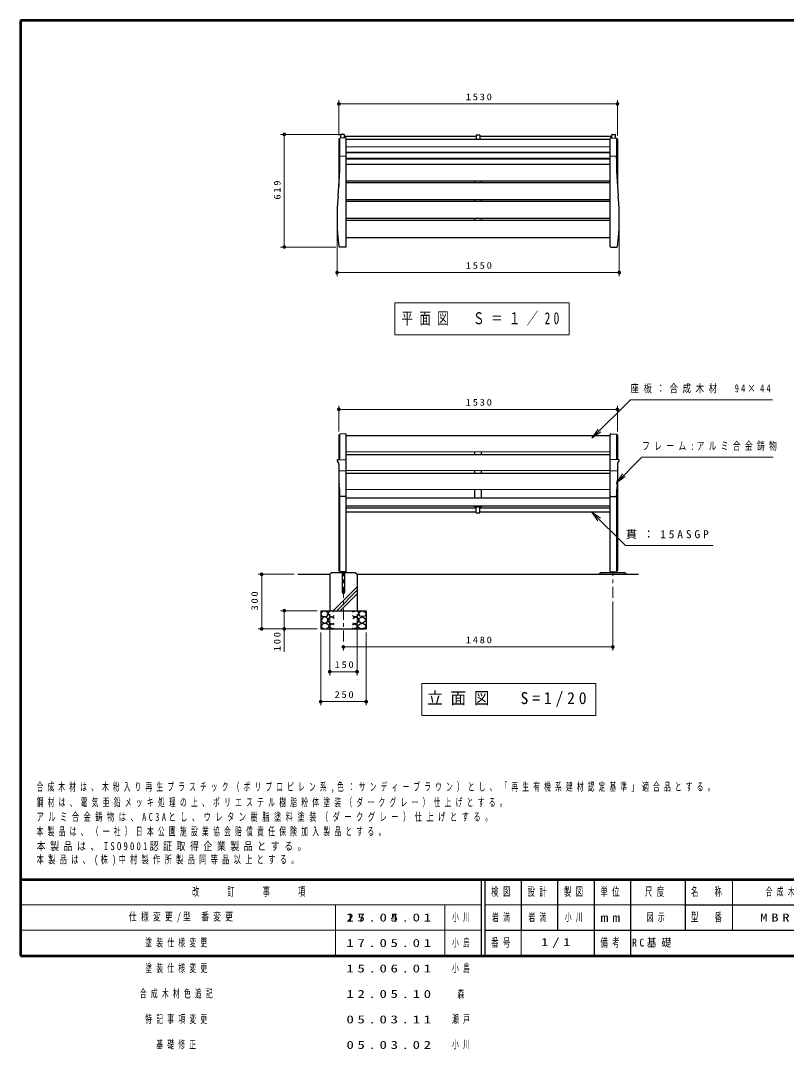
# Model space of a CAD drawing. Units: millimetres on the paper, scale 1:20. Extents: x -365 to 0, y -26 to 257.
# Drawn here: x -365 to -154.7, y -25.7 to 257 of the extents above; entities that cross this region are included whole.
import ezdxf
from ezdxf.enums import TextEntityAlignment as Align

# ---------------------------------------------------------------- set-up
doc = ezdxf.new("R2010")
doc.units = ezdxf.units.MM
doc.linetypes.add('USER2', pattern=[6, 3, -1, 1, -1])
doc.layers.add('1_20', color=7, linetype='Continuous', lineweight=25)
doc.layers.add('LY_4', color=7, linetype='Continuous', lineweight=13)
doc.layers.add('99', color=7, linetype='Continuous')
doc.layers.add('CLASS1', color=7, linetype='Continuous')
doc.styles.add('ＭＳ ゴシック', font='')
doc.styles.get('ＭＳ ゴシック').set_extended_font_data('MS Gothic')

# ---------------------------------------------------------------- blocks, each defined once
blk = doc.blocks.new('filled_dot')
at = {"color": 0, "linetype": 'Continuous', "lineweight": -2, "const_width": 1.25}
blk.add_lwpolyline([(-0.625, 0, 1), (0.625, 0, 1)], format="xyb", close=True, dxfattribs=at)

msp = doc.modelspace()

# ---------------------------------------------------------------- linework, layer by layer
at = {"layer": '1_20', "lineweight": 13}
for p, q in [((-277.582, 225.38), (-277.582, 235.094)), ((-201.082, 225.38), (-201.082, 235.094)), ((-277.582, 234.094), (-201.082, 234.094)), ((-277.082, 225.723), (-293.582, 225.723)), ((-292.582, 194.774), (-292.582, 225.723)), ((-277.32, 224.609), (-277.32, 219.778)), ((-201.344, 224.609), (-201.344, 219.778)), ((-275.582, 222.328), (-203.082, 222.328)), ((-275.582, 220.644), (-203.082, 220.644)), ((-275.689, 219.778), (-277.158, 219.778)), ((-275.582, 218.96), (-203.082, 218.96)), ((-202.974, 219.778), (-201.505, 219.778)), ((-278.082, 201.751), (-278.082, 186.762)), ((-200.582, 201.751), (-200.582, 186.762)), ((-278.449, 194.774), (-293.582, 194.774)), ((-200.582, 187.762), (-278.082, 187.762)), ((-262.178, 179.403), (-262.178, 170.603)), ((-214.378, 179.403), (-262.178, 179.403)), ((-214.378, 170.603), (-214.378, 179.403)), ((-262.178, 170.603), (-214.378, 170.603)), ((-277.582, 144.079), (-277.582, 151.159)), ((-277.582, 150.159), (-201.082, 150.159)), ((-201.082, 144.079), (-201.082, 151.159)), ((-208.133, 142.2), (-206.365, 144.675)), ((-208.133, 142.2), (-206.011, 144.322)), ((-277.32, 143.237), (-277.32, 136.576)), ((-205.658, 143.968), (-208.133, 142.2)), ((-201.344, 143.237), (-201.344, 136.576)), ((-275.582, 138.503), (-203.082, 138.503)), ((-275.732, 133.242), (-277.432, 133.242)), ((-275.582, 133.32), (-203.082, 133.32)), ((-202.932, 133.242), (-201.232, 133.242)), ((-201.437, 129.924), (-199.669, 132.399)), ((-201.437, 129.924), (-199.315, 132.046)), ((-198.962, 131.692), (-201.437, 129.924)), ((-275.582, 128.137), (-203.082, 128.137)), ((-277.32, 126.058), (-277.32, 105.642)), ((-201.344, 126.058), (-201.344, 105.642)), ((-206.419, 119.561), (-208.186, 122.036)), ((-208.186, 122.036), (-205.711, 120.268)), ((-208.186, 122.036), (-206.065, 119.914)), ((-289.851, 104.838), (-299.782, 104.838)), ((-298.782, 89.838), (-298.782, 104.838)), ((-279.176, 94.838), (-272.582, 101.433)), ((-278.186, 94.838), (-272.582, 100.443)), ((-277.196, 94.838), (-272.582, 99.453)), ((-202.332, 97.395), (-202.332, 83.861)), ((-283.582, 94.838), (-293.582, 94.838)), ((-292.582, 83.57), (-292.582, 94.838)), ((-280.082, 93.838), (-280.082, 77.064)), ((-272.582, 93.838), (-272.582, 77.064)), ((-283.582, 89.838), (-299.782, 89.838)), ((-282.582, 88.838), (-282.582, 68.838)), ((-270.082, 88.838), (-270.082, 68.838)), ((-276.332, 85.361), (-276.332, 83.861)), ((-202.332, 84.861), (-276.332, 84.861)), ((-272.582, 78.064), (-280.082, 78.064)), ((-254.812, 74.817), (-254.812, 66.017)), ((-207.012, 74.817), (-254.812, 74.817)), ((-207.012, 66.017), (-207.012, 74.817)), ((-270.082, 69.838), (-282.582, 69.838)), ((-254.812, 66.017), (-207.012, 66.017))]:
    msp.add_line(p, q, dxfattribs=at)
at = {"layer": '1_20'}
for p, q in [((-277.582, 224.441), (-277.582, 211.379)), ((-275.789, 224.779), (-277.235, 224.728)), ((-277.082, 224.733), (-277.082, 225.592)), ((-276.185, 225.72), (-276.985, 225.692)), ((-276.082, 224.768), (-276.082, 225.62)), ((-276.082, 225.214), (-239.832, 225.214)), ((-275.582, 194.924), (-275.582, 224.579)), ((-275.582, 224.42), (-203.082, 224.42)), ((-238.832, 225.514), (-239.832, 225.514)), ((-239.832, 225.514), (-239.832, 224.42)), ((-238.832, 225.514), (-238.832, 224.42)), ((-238.832, 225.214), (-202.582, 225.214)), ((-203.082, 194.924), (-203.082, 224.579)), ((-202.875, 224.779), (-201.428, 224.728)), ((-202.582, 224.768), (-202.582, 225.62)), ((-202.478, 225.72), (-201.678, 225.692)), ((-201.582, 224.733), (-201.582, 225.592)), ((-201.082, 224.441), (-201.082, 211.379)), ((-275.582, 220.876), (-203.082, 220.876)), ((-275.582, 219.192), (-203.082, 219.192)), ((-275.582, 217.507), (-203.082, 217.507)), ((-275.582, 212.966), (-203.082, 212.966)), ((-275.582, 212.504), (-203.082, 212.504)), ((-240.207, 212.504), (-240.207, 212.966)), ((-238.457, 212.504), (-238.457, 212.966)), ((-275.582, 207.804), (-203.082, 207.804)), ((-275.582, 207.342), (-203.082, 207.342)), ((-240.207, 207.342), (-240.207, 207.804)), ((-238.457, 207.342), (-238.457, 207.804)), ((-275.582, 202.685), (-203.082, 202.685)), ((-275.582, 202.124), (-203.082, 202.124)), ((-240.207, 202.124), (-240.207, 202.685)), ((-238.457, 202.124), (-238.457, 202.685)), ((-275.582, 197.424), (-203.082, 197.424)), ((-275.732, 194.774), (-277.449, 194.774)), ((-202.932, 194.774), (-201.214, 194.774)), ((-277.582, 143.086), (-277.582, 136.368)), ((-275.789, 143.424), (-277.235, 143.373)), ((-275.582, 105.695), (-275.582, 143.224)), ((-275.582, 142.973), (-203.082, 142.973)), ((-203.082, 105.695), (-203.082, 143.224)), ((-202.875, 143.424), (-201.428, 143.373)), ((-201.082, 143.086), (-201.082, 136.368)), ((-277.936, 136.312), (-275.782, 136.368)), ((-275.782, 136.368), (-275.618, 136.32)), ((-275.582, 137.79), (-203.082, 137.79)), ((-240.207, 137.79), (-240.207, 138.503)), ((-238.457, 137.79), (-238.457, 138.503)), ((-202.882, 136.368), (-203.046, 136.32)), ((-200.728, 136.312), (-202.882, 136.368)), ((-277.582, 134.995), (-277.582, 130.705)), ((-240.207, 132.607), (-240.207, 133.32)), ((-238.457, 132.607), (-238.457, 133.32)), ((-201.082, 134.995), (-201.082, 130.705)), ((-275.582, 132.607), (-203.082, 132.607)), ((-277.582, 129.979), (-277.582, 105.833)), ((-240.207, 125.838), (-240.207, 128.137)), ((-238.457, 125.838), (-238.457, 128.137)), ((-201.082, 129.979), (-201.082, 105.833)), ((-275.789, 126.231), (-277.235, 126.18)), ((-275.582, 125.838), (-203.082, 125.838)), ((-202.875, 126.231), (-201.428, 126.18)), ((-275.582, 123.638), (-203.082, 123.638)), ((-275.582, 123.121), (-239.832, 123.121)), ((-275.582, 122.036), (-239.832, 122.036)), ((-240.207, 123.338), (-240.207, 123.638)), ((-240.207, 123.338), (-238.457, 123.338)), ((-239.832, 121.736), (-239.832, 123.331)), ((-239.832, 121.736), (-238.832, 121.736)), ((-238.832, 121.736), (-238.832, 123.331)), ((-238.832, 123.121), (-203.082, 123.121)), ((-238.832, 122.036), (-203.082, 122.036)), ((-238.457, 123.338), (-238.457, 123.638)), ((-288.851, 104.838), (-280.082, 104.838)), ((-279.582, 105.338), (-280.082, 104.838)), ((-280.082, 104.838), (-280.082, 94.838)), ((-279.582, 105.338), (-273.082, 105.338)), ((-275.789, 105.495), (-277.235, 105.546)), ((-277.12, 105.542), (-277.12, 105.422)), ((-275.833, 105.339), (-277.071, 105.372)), ((-276.649, 105.338), (-276.649, 99.906)), ((-276.014, 105.338), (-276.014, 99.906)), ((-275.782, 105.389), (-275.782, 105.495)), ((-273.082, 105.338), (-272.582, 104.838)), ((-272.582, 104.838), (-195.327, 104.838)), ((-272.582, 104.838), (-272.582, 94.838)), ((-205.582, 105.338), (-206.082, 104.838)), ((-205.582, 105.338), (-199.082, 105.338)), ((-202.882, 105.389), (-202.882, 105.495)), ((-202.875, 105.495), (-201.428, 105.546)), ((-202.83, 105.339), (-201.592, 105.372)), ((-201.544, 105.542), (-201.544, 105.422)), ((-199.082, 105.338), (-198.582, 104.838)), ((-282.582, 94.838), (-270.082, 94.838)), ((-282.582, 94.838), (-282.582, 89.838)), ((-270.082, 94.838), (-270.082, 89.838)), ((-282.582, 89.838), (-270.082, 89.838))]:
    msp.add_line(p, q, dxfattribs=at)
at = {"layer": '1_20', "linetype": 'USER2', "lineweight": 13}
for p, q in [((-276.332, 86.361), (-276.332, 105.695)), ((-202.332, 98.395), (-202.332, 105.695))]:
    msp.add_line(p, q, dxfattribs=at)
at = {"layer": '1_20', "lineweight": 13}
for points in [[(-208.133, 142.2), (-197.526, 152.807), (-158.489, 152.807)], [(-201.437, 129.924), (-194.366, 136.995), (-158.319, 136.995)], [(-208.186, 122.036), (-198.875, 112.724), (-174.801, 112.724)]]:
    msp.add_lwpolyline(points, dxfattribs=at)
at = {"layer": '1_20'}
for points in [[(-281.459, 94.808), (-282.093, 94.507), (-282.568, 94.032), (-282.267, 93.335), (-281.538, 93.192), (-280.841, 93.351), (-280.588, 93.937), (-280.778, 94.444)], [(-271.204, 94.808), (-270.57, 94.507), (-270.095, 94.032), (-270.396, 93.335), (-271.125, 93.192), (-271.822, 93.351), (-272.075, 93.937), (-271.885, 94.444)], [(-281.586, 93.161), (-282.125, 92.812), (-282.568, 92.131), (-282.061, 91.671), (-281.396, 91.355), (-280.699, 91.798), (-280.62, 92.638), (-281.028, 93)], [(-281.627, 91.364), (-282.196, 91.045), (-282.533, 90.622), (-282.13, 90.056), (-281.187, 89.853), (-280.472, 90.172), (-280.198, 90.677), (-280.738, 91.133)], [(-271.036, 91.364), (-270.468, 91.045), (-270.13, 90.622), (-270.533, 90.056), (-271.476, 89.853), (-272.192, 90.172), (-272.465, 90.677), (-271.926, 91.133)], [(-271.077, 93.161), (-270.539, 92.812), (-270.095, 92.131), (-270.602, 91.671), (-271.267, 91.355), (-271.965, 91.798), (-272.044, 92.638), (-271.636, 93)]]:
    msp.add_lwpolyline(points, close=True, dxfattribs=at)
for points in [[(-278.861, 94.523), (-279.717, 94.84), (-280.255, 94.571), (-280.572, 93.969), (-279.986, 93.208), (-279.21, 93.145), (-278.861, 93.541)], [(-273.802, 94.523), (-272.947, 94.84), (-272.408, 94.571), (-272.091, 93.969), (-272.677, 93.208), (-273.454, 93.145), (-273.802, 93.541)], [(-278.877, 92.717), (-279.637, 93.113), (-280.271, 92.86), (-280.572, 92.21), (-280.128, 91.434), (-279.368, 91.196), (-278.877, 91.402)], [(-278.861, 90.99), (-279.526, 91.196), (-280.176, 90.642), (-280.002, 90.246), (-279.273, 89.881), (-278.861, 90.04)], [(-273.802, 90.99), (-273.137, 91.196), (-272.487, 90.642), (-272.662, 90.246), (-273.39, 89.881), (-273.802, 90.04)], [(-273.786, 92.717), (-273.026, 93.113), (-272.392, 92.86), (-272.091, 92.21), (-272.535, 91.434), (-273.295, 91.196), (-273.786, 91.402)]]:
    msp.add_lwpolyline(points, dxfattribs=at)
for centre, radius, start, end in [((-277.532, 224.441), 0.05, 92.70761, 180), ((-277.545, 224.716), 0.225, 272.70761, 344.3757), ((-277.232, 224.628), 0.1, 92, 164.3757), ((-276.982, 225.592), 0.1, 92, 180), ((-276.182, 225.62), 0.1, 359.99999, 91.99999), ((-275.782, 224.579), 0.2, 360, 92), ((-202.882, 224.579), 0.2, 88, 180), ((-202.482, 225.62), 0.1, 88.00001, 180), ((-201.682, 225.592), 0.1, 360, 88), ((-201.432, 224.628), 0.1, 15.6243, 88), ((-201.119, 224.716), 0.225, 195.6243, 267.29239), ((-201.132, 224.441), 0.05, 360, 87.29239), ((-395.012, 219.778), 117.73, 354.62008, 359.99999), ((-83.652, 219.778), 117.73, 180.00001, 185.37992), ((-214.204, 202.751), 63.878, 174.6201, 187.05455), ((-264.46, 202.751), 63.878, 352.94544, 5.3799), ((-277.449, 194.924), 0.15, 187.05456, 270), ((-275.732, 194.924), 0.15, 270, 359.99999), ((-202.932, 194.924), 0.15, 180.00001, 270), ((-201.214, 194.924), 0.15, 270, 352.94544), ((-277.532, 143.086), 0.05, 92.70761, 180), ((-277.545, 143.361), 0.225, 272.70761, 344.3757), ((-277.232, 143.273), 0.1, 92, 164.3757), ((-275.782, 143.224), 0.2, 360, 92), ((-202.882, 143.224), 0.2, 88, 180), ((-201.432, 143.273), 0.1, 15.6243, 88), ((-201.119, 143.361), 0.225, 195.6243, 267.29239), ((-201.132, 143.086), 0.05, 0, 87.29239), ((-277.932, 136.162), 0.15, 91.5, 226.38182), ((-279.044, 134.995), 1.462, 360, 46.38183), ((-275.632, 136.272), 0.05, 360, 73.73655), ((-203.032, 136.272), 0.05, 106.26345, 180), ((-199.62, 134.995), 1.462, 133.61817, 180), ((-200.732, 136.162), 0.15, 313.61817, 88.5), ((-267.582, 130.705), 10, 179.99999, 187.64054), ((-211.082, 130.705), 10, 352.35946, 0), ((-301.072, 126.213), 23.79, 359.91818, 7.64055), ((-177.592, 126.213), 23.79, 172.35945, 180.08182), ((-277.532, 125.893), 0.05, 92.70761, 180), ((-277.545, 126.168), 0.225, 272.70761, 344.37567), ((-277.232, 126.08), 0.1, 92, 164.3757), ((-275.782, 126.031), 0.2, 360, 92), ((-202.882, 126.031), 0.2, 88, 180), ((-201.432, 126.08), 0.1, 15.6243, 88), ((-201.119, 126.168), 0.225, 195.62433, 267.29239), ((-201.132, 125.893), 0.05, 0, 87.29239), ((-277.532, 105.833), 0.05, 179.99999, 267.2924), ((-277.545, 105.558), 0.225, 15.6243, 87.29239), ((-277.232, 105.646), 0.1, 195.6243, 268), ((-277.07, 105.422), 0.05, 179.99999, 268.50001), ((-275.832, 105.389), 0.05, 268.5, 0), ((-275.782, 105.695), 0.2, 268.00001, 0.00001), ((-202.882, 105.695), 0.2, 179.99999, 271.99999), ((-202.832, 105.389), 0.05, 179.99999, 271.49999), ((-201.594, 105.422), 0.05, 271.5, 0), ((-201.432, 105.646), 0.1, 272, 344.3757), ((-201.119, 105.558), 0.225, 92.70761, 164.3757), ((-201.132, 105.833), 0.05, 272.70761, 0), ((-276.332, 99.906), 0.318, 179.99998, 0)]:
    msp.add_arc(centre, radius, start, end, dxfattribs=at)
at = {"layer": '1_20', "lineweight": 13}
for centre, start, end in [((-277.432, 133.392), 179.99999, 270), ((-275.732, 133.392), 270, 0), ((-202.932, 133.392), 179.99999, 270), ((-201.232, 133.392), 270, 0)]:
    msp.add_arc(centre, 0.15, start, end, dxfattribs=at)
at = {"layer": 'LY_4', "lineweight": 50}
for p, q in [((-365, 257), (-365, 0)), ((0, 257), (-365, 257)), ((-365, 21), (0, 21)), ((-365, 0), (0, 0))]:
    msp.add_line(p, q, dxfattribs=at)
at = {"layer": 'LY_4', "lineweight": 25}
for p, q in [((-238.5, 21), (-238.5, 0)), ((-237.5, 21), (-237.5, 0)), ((-227.5, 21), (-227.5, 7)), ((-217.5, 21), (-217.5, 7)), ((-207.5, 21), (-207.5, 0)), ((-197.5, 21), (-197.5, 7)), ((-182.5, 21), (-182.5, 7)), ((-182.5, 14), (-70, 14)), ((-237.5, 7), (0, 7)), ((-197.5, 7), (-197.5, 0))]:
    msp.add_line(p, q, dxfattribs=at)
at = {"layer": 'LY_4'}
for p, q in [((-169.5, 21), (-169.5, 7)), ((-365, 14), (-238.5, 14)), ((-278.5, 14), (-278.5, 0)), ((-248.5, 14), (-248.5, 0)), ((-237.5, 14), (-182.5, 14)), ((-365, 7), (-238.5, 7)), ((-227.5, 7), (-227.5, 0))]:
    msp.add_line(p, q, dxfattribs=at)

# ---------------------------------------------------------------- block references
at = {"layer": '1_20', "lineweight": 13, "xscale": 0.4, "yscale": 0.4}
for p in [(-277.582, 234.094), (-278.082, 187.762), (-277.582, 150.159), (-276.332, 84.861), (-280.082, 78.064), (-282.582, 69.838)]:
    msp.add_blockref('filled_dot', p, dxfattribs=at)
for p, rotation in [((-201.082, 234.094), 180), ((-292.582, 225.723), 270), ((-292.582, 194.774), 90), ((-200.582, 187.762), 180), ((-201.082, 150.159), 180), ((-298.782, 104.838), 270), ((-292.582, 94.838), 270), ((-298.782, 89.838), 90), ((-292.582, 89.838), 90), ((-202.332, 84.861), 180), ((-272.582, 78.064), 180), ((-270.082, 69.838), 180)]:
    msp.add_blockref('filled_dot', p, dxfattribs=dict(at, rotation=rotation))

# ---------------------------------------------------------------- texts
at = {"layer": '1_20', "style": 'ＭＳ ゴシック'}
for s, insert, char_height, attachment_point in [('\\T1.33;\\W1.15;1530', (-238.908, 235.094), 1.833, 8), ('\\T1.33;\\W1.15;1550', (-238.908, 188.762), 1.833, 8), ('\\T1.56;\\W0.7;平面図\u3000Ｓ＝１／20', (-238.278, 175.003), 3.299, 5), ('\\T1.55;\\W0.75;座板：合成木材\u300094×44', (-197.489, 155.807), 2.199, 4), ('\\T1.33;\\W1.15;1530', (-238.908, 151.159), 1.833, 8), ('\\T1.54;\\W0.7;フレーム:アルミ合金鋳物', (-194.319, 139.995), 2.199, 4), ('\\T1.5;\\W1.05;貫：15ASGP', (-198.801, 115.724), 2.199, 4), ('\\T1.33;\\W1.15;1480', (-238.908, 85.861), 1.833, 8), ('\\T1.33;\\W1.15;150', (-275.911, 79.064), 1.833, 8), ('\\T1.33;\\W1.15;250', (-275.916, 70.838), 1.833, 8), ('\\T1.5;\\W0.95;立面図\u3000S=1/20', (-230.912, 70.417), 3.299, 5)]:
    msp.add_mtext(s, dxfattribs=dict(at, insert=insert, char_height=char_height, attachment_point=attachment_point))
at = {"layer": '1_20', "char_height": 1.833, "attachment_point": 8, "rotation": 90, "style": 'ＭＳ ゴシック'}
for s, insert in [('\\T1.33;\\W1.15;619', (-293.582, 210.666)), ('\\T1.33;\\W1.15;300', (-299.782, 97.755)), ('\\T1.33;\\W1.15;100', (-293.582, 86.57))]:
    msp.add_mtext(s, dxfattribs=dict(at, insert=insert))
at = {"layer": '99', "style": 'ＭＳ ゴシック', "width": 0.6}
msp.add_text('森', height=2.199, dxfattribs=at).set_placement((-245, -10.5), align=Align.MIDDLE_LEFT)
at = {"layer": '99', "char_height": 2.199, "style": 'ＭＳ ゴシック'}
for s, insert, attachment_point in [('\\T1.64;\\W0.6;合成木材ベンチ', (-149.75, 17.5), 5), ('\\T1.53;\\W0.7;仕様変更/型\\~番変更', (-335.25, 10.5), 4), ('\\T1.5;\\W1.35;25.04.01', (-275.5, 10.5), 4), ('\\T1.64;\\W0.6;小川', (-246.5, 10.5), 4), ('\\T1.64;\\W0.6;岩満', (-235.5, 10.5), 4), ('\\T1.64;\\W0.6;岩満', (-222.5, 10.5), 5), ('\\T1.64;\\W0.6;小川', (-212.5, 10.5), 5), ('\\T1.64;\\W0.6;図示', (-193, 10.5), 4), ('\\T1.5;\\W1.35;MBR-15AP', (-149.75, 10.5), 5), ('\\T1.64;\\W0.6;塗装仕様変更', (-330.75, 3.5), 4), ('\\T1.5;\\W1.35;17.05.01', (-275.5, 3.5), 4), ('\\T1.64;\\W0.6;小島', (-246.5, 3.5), 4), ('\\T1.5;\\W1.35;1/1', (-217.5, 3.5), 5), ('\\T1.5;\\W0.9;RC基礎', (-191, 3.5), 5), ('\\T1.64;\\W0.6;塗装仕様変更', (-330.75, -3.5), 4), ('\\T1.5;\\W1.35;15.06.01', (-275.5, -3.5), 4), ('\\T1.64;\\W0.6;小島', (-246.5, -3.5), 4), ('\\T1.64;\\W0.6;合成木材色追記', (-332.25, -10.5), 4), ('\\T1.5;\\W1.35;12.05.10', (-275.5, -10.5), 4), ('\\T1.64;\\W0.6;特記事項変更', (-330.75, -17.5), 4), ('\\T1.5;\\W1.35;05.03.11', (-275.5, -17.5), 4), ('\\T1.64;\\W0.6;瀬戸', (-246.5, -17.5), 4), ('\\T1.64;\\W0.6;基礎修正', (-327.75, -24.5), 4), ('\\T1.5;\\W1.35;05.03.02', (-275.5, -24.5), 4), ('\\T1.64;\\W0.6;小川', (-246.5, -24.5), 4)]:
    msp.add_mtext(s, dxfattribs=dict(at, insert=insert, attachment_point=attachment_point))
at = {"layer": 'CLASS1', "char_height": 2.199, "style": 'ＭＳ ゴシック'}
for s, insert, attachment_point in [('\\T1.62;\\W0.6;合成木材は、木粉入り再生プラスチック（ポリプロピレン系,色：サンディーブラウン）とし、「再生有機系建材認定基準」適合品とする。', (-360.606, 44.783), 7), ('\\T1.64;\\W0.6;鋼材は、電気亜鉛メッキ処理の上、ポリエステル樹脂粉体塗装（ダークグレー）仕上げとする。', (-360.606, 40.783), 7), ('\\T1.61;\\W0.65;アルミ合金鋳物は、AC3Aとし、ウレタン樹脂塗料塗装（ダークグレー）仕上げとする。', (-360.606, 36.783), 7), ('\\T1.64;\\W0.6;本製品は、（一社）日本公園施設業協会賠償責任保険加入製品とする。', (-360.606, 32.783), 7), ('\\T1.5;\\W0.8;本製品は、ISO9001認証取得企業製品とする。', (-360.606, 28.783), 7), ('\\T1.58;\\W0.65;本製品は、(株)中村製作所製品同等品以上とする。', (-360.606, 24.783), 7), ('\\T1.5;\\W1.35;17.05.01', (-275.5, 10.5), 4)]:
    msp.add_mtext(s, dxfattribs=dict(at, insert=insert, attachment_point=attachment_point))
at = {"layer": 'LY_4', "char_height": 2.346, "attachment_point": 5, "style": 'ＭＳ ゴシック'}
for s, insert in [('\\T1.64;\\W0.6;改\u3000\u3000訂\u3000\u3000事\u3000\u3000項', (-301.75, 17.5)), ('\\T1.64;\\W0.6;検図', (-232.5, 17.5)), ('\\T1.64;\\W0.6;設計', (-222.5, 17.5)), ('\\T1.64;\\W0.6;製図', (-212.5, 17.5)), ('\\T1.64;\\W0.6;単位', (-202.5, 17.5)), ('\\T1.64;\\W0.6;尺度', (-190.25, 17.5)), ('\\T1.64;\\W0.6;名\u3000称', (-176, 17.5)), ('\\T1.64;\\W0.6;型\u3000番', (-176, 10.5)), ('\\T1.5;\\W1.35;mm', (-202.5, 10.5)), ('\\T1.64;\\W0.6;番号', (-232.5, 3.5)), ('\\T1.64;\\W0.6;備考', (-202.5, 3.5))]:
    msp.add_mtext(s, dxfattribs=dict(at, insert=insert))

doc.saveas('drawing.dxf')
